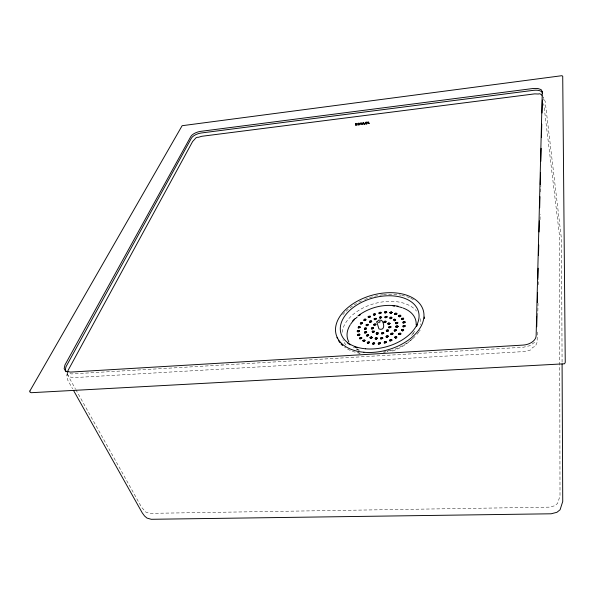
<?xml version="1.0" encoding="UTF-8"?>
<svg xmlns="http://www.w3.org/2000/svg" width="595" height="595" viewBox="0 0 595 595"><rect width="100%" height="100%" fill="white"/><g stroke="black" fill="none" stroke-linecap="round" stroke-linejoin="round"><path stroke-width="0.45" stroke-dasharray="2.98 2.23" d="M537.352 332.04L537.106 342.251L535.284 346.588A5.429 3.206 -57 0 0 530.487 350.024L524.054 351.578L73.654 377.639L69.288 376.858L67.228 374.225L67.51 372.582M537.731 316.265L538.036 303.272M538.482 284.715L538.616 279.144M540.037 219.756L540.171 214.185M540.699 191.91L540.855 185.417M67.22 373.058L66.796 375.534L67.629 379.93L72.605 388.795M411.889 335.104L413.346 332.836M379.759 321.508L378.442 322.237L378.688 322.869L380.287 322.765L380.696 322.081L379.729 321.397L380.48 321.568M534.637 342.274L529.818 345.717L523.355 347.249L71.593 373.928L68.098 373.325M378.688 322.869L380.287 322.765M356.762 348.975L360.072 350.492M542.075 95.163L545.154 101.321L561.516 239.525L562.089 363.076M67.228 374.225L75.349 388.758M75.803 389.569L141.707 507.49L146.065 512.265L149.977 513.359L549.349 507.148L554.681 505.772L557.574 503.452L560.007 495.851L559.486 235.464L543.733 103.709M542.96 97.26L543.295 100.019M414.529 331.155A35.328 22.409 -15.4 0 1 411.77 335.781M390.313 350.172A35.328 22.409 -15.4 0 1 386.512 351.288M385.738 351.474A35.328 22.409 -15.4 0 1 383.418 351.98M358.845 350.269A35.328 22.409 -15.4 0 1 353.46 347.19M420.182 330.084A45.153 28.434 -15.4 0 1 419.304 331.385M418.835 332.032A45.153 28.434 -15.4 0 1 415.615 335.833M415.02 336.443A45.153 28.434 -15.4 0 1 387.077 351.779M385.381 352.21A45.153 28.434 -15.4 0 1 383.678 352.597M360.22 353.333A45.153 28.434 -15.4 0 1 344.676 347.212M342.772 314.777A45.153 28.434 -15.4 0 1 345.472 311.817M346.059 311.245A45.153 28.434 -15.4 0 1 356.509 303.48M358.911 302.156A45.153 28.434 -15.4 0 1 361.396 300.921M364.698 299.478A45.153 28.434 -15.4 0 1 373.943 296.436M374.731 296.236A45.153 28.434 -15.4 0 1 382.682 294.778M383.478 294.681A45.153 28.434 -15.4 0 1 400.904 295.18M401.722 295.343A45.153 28.434 -15.4 0 1 409.948 297.916M410.773 298.288A45.153 28.434 -15.4 0 1 413.882 299.962M420.167 318.645A40.081 25.369 -15.4 0 1 420.226 324.602M412.647 338.518A40.081 25.369 -15.4 0 1 391.108 351.533M359.685 353.14A40.081 25.369 -15.4 0 1 357.959 352.619M345.918 344.959A40.081 25.369 -15.4 0 1 342.958 339.812M342.118 332.382A40.081 25.369 -15.4 0 1 373.935 303.725A40.081 25.369 -15.4 0 1 416.589 311.133"/><path stroke-width="0.89" d="M536.735 326.759L536.988 316.54M537.337 302.595L537.59 292.376M537.932 278.438L538.185 268.211M538.512 255.203L538.765 244.976M539.085 231.968L539.36 220.819M539.68 207.804L539.955 196.655M540.26 184.576L540.558 172.49M540.833 161.342L541.153 148.334M541.435 137.177L541.755 124.169M542.03 113.02L542.35 100.005M67.51 372.582L68.023 370.477L192.639 141.476L194.788 139.208A3.503 3.057 -60.7 0 1 198.388 137.304L201.698 136.3L534.704 93.869L538.475 94.025A3.868 2.313 61 0 1 541.785 95.2M400.502 334.464L400.911 333.765L399.609 334.635L398.829 334.457L400.472 334.353M400.673 333.23L399.066 333.445L398.62 334.033L399.899 333.051L400.941 333.877M401.432 330.203L401.848 329.511L403.484 329.399L403.313 330.627L402.451 330.917L401.409 330.091L401.64 330.627M403.105 326.781L405.173 326.09L403.879 326.953L403.105 326.781L403.276 325.562L404.905 325.45L405.173 326.09M394.567 337.372L395.608 338.213L396.924 337.335L396.657 336.681L395.013 336.785L394.567 337.372L396.657 336.681M402.451 330.917L403.752 330.046M403.083 322.951L405.143 322.274L403.856 323.122L403.083 322.951L403.254 321.746L404.875 321.635L405.143 322.274M389.851 340.883L391.941 340.191L390.625 341.069L389.851 340.883L390.037 339.633L391.681 339.529L391.941 340.191M404.905 325.45L402.837 326.134M384.236 342.936L386.334 342.244L385.01 343.122L384.236 342.936L384.43 341.686L386.073 341.582L386.334 342.244M390.93 334.494L393.012 333.802L391.703 334.673L390.93 334.494L391.116 333.26L392.752 333.155L393.012 333.802M394.329 331.028L396.404 330.337L395.102 331.207L394.329 331.028L394.515 329.801L396.144 329.69L396.404 330.337M404.875 321.635L402.822 322.312M391.681 339.529L389.584 340.221M401.365 318.868L401.804 318.303L403.417 318.191L403.678 318.823L402.399 319.671L401.365 318.868L403.417 318.191M386.973 337.402L388.26 336.42L386.973 337.402L385.947 336.569L386.4 335.982L388.029 335.878L388.29 336.532M395.735 326.61L396.173 326.038L397.795 325.926L398.055 326.573L396.761 327.429L395.995 327.25L395.735 326.61L396.203 326.149L397.824 326.038L398.055 326.573M392.752 333.155L390.67 333.84M396.144 329.69L394.069 330.381M401.632 319.5L403.678 318.823M395.995 327.25L397.586 327.034L398.025 326.454M395.474 323.003L395.913 322.438L397.527 322.326L397.787 322.959L396.501 323.814L395.735 323.643L395.474 323.003L395.943 322.55L397.557 322.438L397.787 322.959M400.896 315.952L400.457 316.51L400.866 315.841L399.87 315.157L398.62 316.109L399.059 315.551M378.368 344.051L380.465 343.36L379.141 344.237L378.368 344.051L378.569 342.802L380.205 342.698L380.465 343.36M386.177 337.112L386.43 336.093L388.029 335.878M395.735 323.643L397.757 322.847M394.373 320.794L395.63 319.835L394.373 320.794L393.384 320.103L393.793 319.426L395.4 319.314L395.66 319.946M380.205 342.698L378.115 343.389M388.907 327.726L390.967 327.042L389.673 327.904L388.907 327.726L389.093 326.514L390.707 326.402L390.967 327.042M380.733 338.867L382.816 338.176L381.507 339.046L380.733 338.867L380.934 337.625L382.563 337.521L382.816 338.176M388.133 331.132L388.349 330.024L388.163 331.244L387.308 331.534L386.281 330.708L386.505 331.244M396.538 314.391L396.947 313.721L395.668 314.562L394.909 314.391L396.508 314.279M388.691 324.52L389.956 323.561L388.691 324.52L387.933 324.349L388.119 323.145L389.732 323.04L389.985 323.673M374.233 343.947L374.694 343.352L373.4 344.349L372.381 343.501L373.705 342.623L374.724 343.464M381.715 333.825L383.79 333.141L382.481 334.003L381.715 333.825L381.916 332.598L383.537 332.493L383.79 333.141M390.707 326.402L388.647 327.086M386.311 330.82L386.728 330.128L388.379 330.136M377.289 338.525L377.037 337.871L375.415 337.975L374.991 338.674L375.973 339.403L377.26 338.414L375.973 339.403M395.958 313.044L394.716 313.989L395.958 313.044L396.969 313.833M391.473 318.325L391.912 317.76L390.662 318.712L389.651 317.916L390.93 317.075L391.941 317.871M388.966 322.862L387.68 323.717M374.471 342.809L372.381 343.501M376.516 332.955L376.092 333.646L377.074 334.36L378.346 333.386L378.13 332.85L376.516 332.955L378.13 332.85M367.405 343.255L369.488 342.564L368.164 343.441L367.405 343.255L367.621 342.013L369.242 341.909L369.488 342.564M384.028 322.505L386.073 321.828L384.779 322.676L384.028 322.505L384.221 321.307L385.82 321.196L386.073 321.828M370.06 337.588L371.377 336.725L372.388 337.551L371.072 338.421L370.06 337.588L370.313 338.243M370.097 337.7L371.377 336.725M389.889 312.635L391.168 311.802L392.142 312.472L390.893 313.416L389.889 312.635L390.112 313.141M389.918 312.739L391.198 311.914L392.172 312.583M385.062 317.648L387.092 316.979L385.813 317.819L385.062 317.648L385.248 316.466L386.847 316.354L387.092 316.979M369.242 341.909L367.16 342.601M385.82 321.196L383.775 321.873M370.276 338.131L371.035 338.31L372.388 337.551M390.893 313.416L392.142 312.472M362.779 340.757L363.776 341.597L365.07 340.608L364.861 340.072L363.24 340.169L362.816 340.868L364.133 339.998L365.07 340.608M372.173 331.638L372.626 331.065L372.202 331.75L373.177 332.456L374.448 331.489L373.995 332.062L372.418 332.285M386.847 316.354L384.809 317.023M384.511 312.316L384.95 311.765L384.541 312.427L385.508 313.104L386.75 312.159L384.764 312.94M366.401 335.424L366.862 334.844L368.469 334.74L368.714 335.387L367.398 336.249L366.401 335.424L368.469 334.74M373.92 325.301L375.936 324.513L375.72 323.992L374.121 324.096L373.705 324.781L374.999 323.933L375.966 324.625L374.671 325.472L373.675 324.669M381.224 317.804L381.663 317.247L380.413 318.191L379.417 317.403L380.696 316.562L381.693 317.358M371.518 328.886L373.571 328.209L372.269 329.065L371.518 328.886L371.726 327.681L373.325 327.57L373.571 328.209M366.646 336.071L368.714 335.387M379.112 313.572L381.135 312.903L379.855 313.736L379.112 313.572L379.312 312.397L380.889 312.286L381.135 312.903M374.091 319.002L375.081 319.79L376.367 318.957L376.122 318.332L374.538 318.437L374.091 319.002L376.122 318.332M359.759 338.756L361.834 338.064L360.518 338.934L359.759 338.756L359.982 337.521L361.596 337.417L361.834 338.064M364.646 332.977L366.706 332.3L365.397 333.155L364.646 332.977L364.861 331.757L366.461 331.653L366.706 332.3M380.696 316.562L379.417 317.403M373.325 327.57L371.273 328.247M369.696 322.267L371.726 321.59L370.44 322.43L369.696 322.267L369.904 321.069L371.488 320.965L371.726 321.59M364.527 329.355L366.096 329.139L366.341 328.038L366.579 328.678L365.278 329.526L364.527 329.355L364.742 328.15L366.371 328.15M380.889 312.286L378.874 312.955M366.051 325.004L366.498 324.439L368.089 324.327L368.327 324.959L367.033 325.807L366.051 325.004L368.089 324.327M375.088 314.889L375.534 314.339L374.285 315.276L373.303 314.495L374.582 313.662L375.564 314.443M357.818 335.461L359.878 334.784L358.562 335.639L357.818 335.461L358.041 334.241L359.64 334.137L359.878 334.784M368.141 316.845L369.086 317.529L370.365 316.689L369.116 317.633L368.171 316.957L368.588 316.295L370.157 316.183L370.402 316.8M358.034 331.928L359.313 330.969L358.034 331.928L357.089 331.229L357.513 330.545L359.105 330.441L359.343 331.08M359.64 334.137L357.58 334.821M360.458 324.044L362.459 323.256L362.258 322.743L360.674 322.847L360.258 323.524L361.195 324.208L362.459 323.256M363.924 320.504L365.955 319.835L364.668 320.675L363.924 320.504L364.14 319.322L365.717 319.21L365.955 319.835M368.171 316.957L370.157 316.183M358.197 327.867L360.235 327.191L358.941 328.038L358.197 327.867L358.421 326.67L360.005 326.558L360.235 327.191M352.352 321.352L354.88 318.585M357.907 315.938C369.16 307.384 384.117 303.554 398.055 306.217M358.19 123.284L359.142 123.217A0.952 0.826 18.7 0 1 359.707 123.678A0.982 0.848 18.7 0 1 359.417 124.772L358.584 124.868M372.656 331.177L374.233 330.954L374.478 331.601M361.596 337.417L359.982 337.521M376.308 334.182L377.929 334.078M383.537 332.493L381.916 332.598M377.037 337.871L375.415 337.975M403.484 329.399L401.848 329.511M382.563 337.521L380.934 337.625M386.073 341.582L384.43 341.686M375.319 313.825L373.742 313.937M384.98 311.877L386.534 311.654L386.78 312.271M365.717 319.21L364.14 319.322M362.496 323.368L362.288 322.854L360.674 322.847M371.488 320.965L369.904 321.069M374.337 319.627L375.921 319.515M391.688 317.247L390.089 317.358M366.289 325.636L367.881 325.532M359.105 330.441L357.513 330.545M398.59 315.997L399.617 316.793L400.428 316.399M366.461 331.653L364.861 331.757M369.079 123.21L369.123 123.254A3.719 3.243 17.2 0 0 369.294 123.418L369.138 123.596C367.717 121.722 368.275 125.463 367.613 122.057L368.617 122.109L368.64 122.815A1.175 1.019 17.6 0 1 368.937 123.083M66.149 371.801L65.175 370.544L65.971 366.788L191.397 138.181A8.285 3.63 -19 0 1 201.244 132.99L533.484 90.321A9.282 4.306 -9.9 0 1 542.514 93.504M73.512 390.402L142.264 512.89L144.555 515.999L147.002 518.096L151.271 519.294L551.126 513.79L556.927 512.302L560.081 509.766L562.729 501.496L562.089 364.006M394.686 313.877L394.939 314.502M398.59 333.921L398.858 334.568M358.421 326.67L359.261 326.387M364.638 341.307L363.776 341.597M365.59 327.867L364.742 328.15M373.4 344.349L372.626 344.163M374.285 315.276L373.541 315.112M380.413 318.191L379.662 318.028M387.583 329.846L386.728 330.128M386.534 311.654L385.783 311.49M396.478 337.923L395.608 338.213M390.662 318.712L389.904 318.548M394.641 319.143L393.793 319.426M398.851 316.629L399.617 316.793M400.628 315.328L399.87 315.157M403.179 308.069A35.328 22.409 -15.4 0 1 416.15 324.952M348.819 341.894A35.328 22.409 -15.4 0 1 350.113 324.989M350.589 324.253A35.328 22.409 -15.4 0 1 354.218 319.805M355.334 318.719A35.328 22.409 -15.4 0 1 357.134 317.142M359.075 315.64A35.328 22.409 -15.4 0 1 360.444 314.681M392.953 305.964A35.328 22.409 -15.4 0 1 394.604 306.113M397.021 306.447A35.328 22.409 -15.4 0 1 398.583 306.752M399.349 306.923A35.328 22.409 -15.4 0 1 402.302 307.756M424.369 317.061A45.153 28.434 -15.4 0 1 424.302 318.608M342.698 345.621A45.153 28.434 -15.4 0 1 340.957 343.895M339.938 342.675A45.153 28.434 -15.4 0 1 338.622 340.757M337.573 338.741A45.153 28.434 -15.4 0 1 337.015 337.35M358.688 124.868A0.982 0.848 18.7 0 1 358.294 123.277M417.519 324.461A40.244 25.302 -15.4 0 1 416.485 326.581M357.298 347.867A40.244 25.302 -15.4 0 1 354.784 347.019M350.262 344.869A40.244 25.302 -15.4 0 1 347.673 343.129M542.29 91.645L536.14 335.766A12.822 8.397 -8 0 1 523.005 345.1L70.574 372.091L66.201 371.339L64.148 368.714L64.952 364.958L190.787 136.553A8.3 3.622 -19 0 1 200.649 131.361L533.254 88.477L537.798 88.469L541.115 89.622L542.29 91.645M368.536 122.488C367.851 123.314 368.097 121.521 368.536 122.518M376.806 321.91L378.933 328.931C384.928 331.199 384.615 323.487 381.596 320.326L378.799 320.117L376.806 321.91M358.071 123.857L358.859 124.667A0.848 0.736 18.7 0 0 359.157 124.615L359.202 123.507L358.071 123.857M29.847 391.049L30.077 392.284L31.304 392.7L564.558 363.783L565.25 362.444L562.721 76.167L561.784 75.706L182.13 125.701L29.847 391.049M356.189 123.492L355.609 124.355L357.149 125.099L355.922 124.34L356.189 123.492M355.416 123.589L355.84 125.255L355.416 123.589M360.927 122.897L361.083 124.6L361.165 123.842L362.206 123.708C363.106 126.214 361.782 120.919 362.147 123.492L361.113 123.626L360.927 122.897M363.664 122.555L363.813 124.266L364.913 124.124L364.028 124.013L363.664 122.555M366.542 122.191L365.486 122.325L365.903 123.998L366.981 123.864L366.118 123.753L365.985 123.232L366.691 122.92L365.932 123.016L365.806 122.503L366.542 122.191M363.902 352.262A45.213 28.411 -15.4 0 0 423.432 310.954A45.213 28.411 -15.4 0 0 351.883 304.536A45.213 28.411 -15.4 0 0 363.902 352.262M365.419 348.789A40.267 25.295 -15.4 0 0 418.605 312.122A40.267 25.295 -15.4 0 0 354.992 306.224A40.267 25.295 -15.4 0 0 365.419 348.789"/></g></svg>
